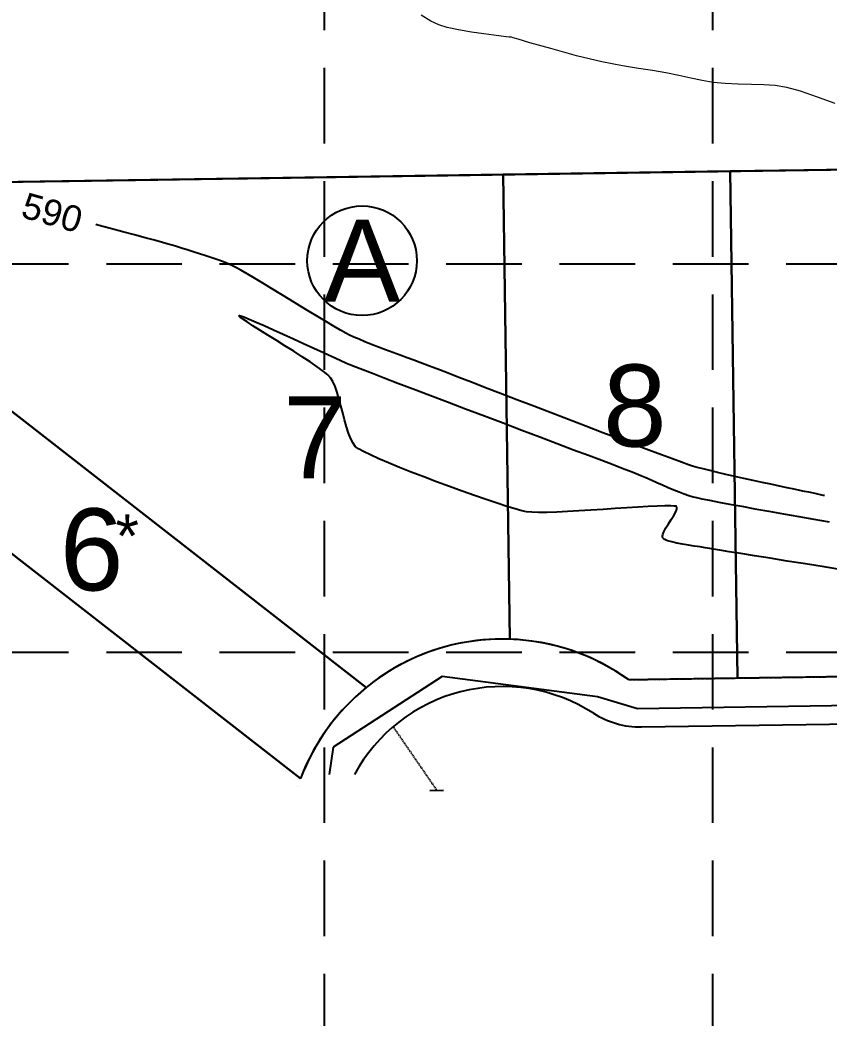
# Model space of a CAD drawing. Header units: inches. Extents: x 45655 to 51424, y 20024 to 23633.
# Drawn here: x 47568.7 to 47756.2, y 20483.3 to 20714.7 of the extents above; entities that cross this region are included whole.
import ezdxf
from ezdxf.enums import TextEntityAlignment as Align

# ---------------------------------------------------------------- set-up
doc = ezdxf.new("R2010")
doc.units = ezdxf.units.IN
doc.header["$MEASUREMENT"] = 0
for name, pattern in [('2148-1-1 BASE$0$HIDDEN2', [0.1875, 0.125, -0.0625]), ('2148-1-1 FINAL PLAT$0$ROW05', [0.875, 0.625, -0.05, 0.05, -0.05, 0.05, -0.05]), ('HIDDEN', [0.375, 0.25, -0.125]), ('PHANTOM2', [1.25, 0.625, -0.125, 0.125, -0.125, 0.125, -0.125])]:
    doc.linetypes.add(name, pattern=pattern)
for name, color, linetype in [('2148-1-1 BASE$0$P-GRD-HI OR LOW POINT', 7, '2148-1-1 BASE$0$HIDDEN2'), ('2148-1-1 BASE$0$P-PAV-BOC', 4, 'Continuous'), ('2148-1-1 Boundary Verification$0$X-BNDRY', 5, 'PHANTOM2'), ('2148-1-1 Boundary Verification$0$X-BNDRY-PHASE 1', 3, 'Continuous'), ('2148-1-1 FINAL PLAT$0$BPOLY', 20, 'Continuous'), ('2148-1-1 FINAL PLAT$0$P-LOT-TEXT-PH1', 7, 'Continuous'), ('2148-1-1 FINAL PLAT$0$P-PLAN-BLOCK NO', 252, 'Continuous'), ('2148-1-1 FINAL PLAT$0$P-PLAN-LOT LINE PH1', 1, 'Continuous'), ('2148-1-1 FINAL PLAT$0$P-PLAN-LOT NO-PH1', 1, 'Continuous'), ('2148-1-1 FINAL PLAT$0$P-PLAN-ROW-PH1', 7, '2148-1-1 FINAL PLAT$0$ROW05'), ('2148-1-1 FINAL PLAT$0$P-PLAT-LOT ASTERISKS', 7, 'Continuous'), ('2148-1-1 TOPOGRAPHIC SURVEY$0$X-CONT-MJR', 14, 'Continuous'), ('EROSION BLANKET', 84, 'Continuous'), ('GRID', 254, 'HIDDEN'), ('P-ERO-SILT FENCE-PAVING', 6, 'Continuous')]:
    doc.layers.add(name, color=color, linetype=linetype)
doc.layers.add('CTR', color=43, linetype='Continuous', lineweight=9)
doc.styles.get("Standard").update_dxf_attribs({"font": 'ARIAL.TTF'})

msp = doc.modelspace()

# ---------------------------------------------------------------- linework, layer by layer
at = {"color": 7}
msp.add_line((47663.71, 20536.08), (47666.91, 20536.09), dxfattribs=at)
at = {"layer": '2148-1-1 BASE$0$P-GRD-HI OR LOW POINT', "color": 7}
msp.add_line((47655.2, 20550.81), (47665.31, 20536.09), dxfattribs=at)
at = {"layer": '2148-1-1 BASE$0$P-PAV-BOC', "color": 7}
msp.add_line((47712.72, 20550.79), (47934.46, 20554.1), dxfattribs=at)
for centre, radius, start, end in [((47680.53, 20521.15), 39, 57.2765, 151.5017), ((47712.42, 20570.79), 20, 237.2765, 270.8533)]:
    msp.add_arc(centre, radius, start, end, dxfattribs=at)
at = {"layer": '2148-1-1 Boundary Verification$0$X-BNDRY', "color": 7}
msp.add_line((47485.74, 20675.93), (50060.21, 20714.52), dxfattribs=at)
at = {"layer": '2148-1-1 Boundary Verification$0$X-BNDRY-PHASE 1', "color": 7}
msp.add_line((47496.16, 20676.08), (49384.49, 20704.21), dxfattribs=at)
at = {"layer": '2148-1-1 FINAL PLAT$0$BPOLY', "color": 7}
for p, q in [((47733.27, 20679.61), (47680.67, 20678.83)), ((47784.36, 20680.37), (47733.27, 20679.61)), ((47735.02, 20562.13), (47733.27, 20679.61)), ((47733.27, 20679.61), (47735.02, 20562.13)), ((47680.67, 20678.83), (47519.66, 20676.43)), ((47682.28, 20571.12), (47680.67, 20678.83)), ((47680.67, 20678.83), (47682.28, 20571.12)), ((47519.73, 20660.58), (47648.97, 20559.94)), ((47648.97, 20559.94), (47519.73, 20660.58)), ((47633.76, 20538.83), (47519.89, 20627.51)), ((47519.89, 20627.51), (47633.76, 20538.83)), ((47709.72, 20561.75), (47735.02, 20562.13)), ((47735.02, 20562.13), (47786.11, 20562.89))]:
    msp.add_line(p, q, dxfattribs=at)
for start, end in [(87.9961, 129.1353), (54.2816, 87.9961), (129.1353, 159.2966)]:
    msp.add_arc((47680.53, 20521.15), 50, start, end, dxfattribs=at)
at = {"layer": '2148-1-1 FINAL PLAT$0$P-LOT-TEXT-PH1', "color": 7}
msp.add_line((47633.07, 20536.9), (47633.07, 20536.9), dxfattribs=at)
at = {"layer": '2148-1-1 FINAL PLAT$0$P-PLAN-BLOCK NO', "color": 7}
msp.add_circle((47648.02, 20658.87), 12.7, dxfattribs=at)
at = {"layer": '2148-1-1 FINAL PLAT$0$P-PLAN-LOT LINE PH1', "color": 7}
for p, q in [((47735.02, 20562.13), (47733.27, 20679.61)), ((47680.67, 20678.83), (47682.28, 20571.12)), ((47648.97, 20559.94), (47519.73, 20660.58)), ((47633.76, 20538.83), (47519.89, 20627.51))]:
    msp.add_line(p, q, dxfattribs=at)
at = {"layer": '2148-1-1 FINAL PLAT$0$P-PLAN-ROW-PH1', "color": 7}
msp.add_line((47709.72, 20561.75), (47933.3, 20565.08), dxfattribs=at)
at = {"layer": '2148-1-1 TOPOGRAPHIC SURVEY$0$X-CONT-MJR', "color": 7}
for p, q in [((47586.77, 20667.11, 590), (47586.3, 20667.24, 590)), ((47601.74, 20663.11, 590), (47599.92, 20663.6, 590)), ((47604, 20662.47, 590), (47603.12, 20662.73, 590)), ((47608.9, 20660.95, 590), (47607.51, 20661.38, 590)), ((47613.22, 20659.53, 590), (47611.79, 20660.01, 590)), ((47618, 20657.71, 590), (47617.02, 20658.13, 590)), ((47618.8, 20657.3, 590), (47618, 20657.71, 590)), ((47619.94, 20656.66, 590), (47618.8, 20657.3, 590)), ((47621.39, 20655.82, 590), (47619.94, 20656.66, 590)), ((47623.08, 20654.82, 590), (47621.39, 20655.82, 590)), ((47629.17, 20651.12, 590), (47627.02, 20652.43, 590)), ((47619.53, 20646, 590), (47619.48, 20646.09, 590)), ((47619.76, 20645.79, 590), (47619.53, 20646, 590)), ((47619.61, 20646.13, 590), (47619.94, 20646.06, 590)), ((47620.31, 20645.38, 590), (47619.76, 20645.79, 590)), ((47621.35, 20644.67, 590), (47620.31, 20645.38, 590)), ((47622.71, 20643.79, 590), (47621.35, 20644.67, 590)), ((47623.47, 20644.65, 590), (47625.36, 20643.82, 590)), ((47641.51, 20643.63, 590), (47639.77, 20644.67, 590)), ((47624.34, 20642.77, 590), (47622.71, 20643.79, 590)), ((47643.02, 20642.75, 590), (47641.51, 20643.63, 590)), ((47644.24, 20642.07, 590), (47643.02, 20642.75, 590)), ((47630.14, 20639.14, 590), (47628.12, 20640.41, 590)), ((47629.73, 20641.84, 590), (47632.09, 20640.77, 590)), ((47632.09, 20640.77, 590), (47634.47, 20639.67, 590)), ((47648.67, 20640.07, 590), (47647.3, 20640.64, 590)), ((47650.18, 20639.48, 590), (47648.67, 20640.07, 590)), ((47632.17, 20637.86, 590), (47630.14, 20639.14, 590)), ((47639.04, 20637.57, 590), (47641.1, 20636.63, 590)), ((47651.79, 20638.85, 590), (47650.18, 20639.48, 590)), ((47655.15, 20637.58, 590), (47653.46, 20638.22, 590)), ((47635.96, 20635.39, 590), (47634.13, 20636.6, 590)), ((47641.1, 20636.63, 590), (47642.91, 20635.81, 590)), ((47642.91, 20635.81, 590), (47644.42, 20635.14, 590)), ((47644.42, 20635.14, 590), (47645.55, 20634.66, 590)), ((47663.61, 20634.44, 590), (47662.6, 20634.82, 590)), ((47653.16, 20631.71, 590), (47656.33, 20630.5, 590)), ((47676.59, 20629.43, 590), (47673.35, 20630.68, 590)), ((47642.22, 20628.35, 590), (47641.75, 20629.7, 590)), ((47643.1, 20625.24, 590), (47642.66, 20626.84, 590)), ((47683.87, 20626.63, 590), (47680.12, 20628.07, 590)), ((47643.53, 20623.58, 590), (47643.1, 20625.24, 590)), ((47644.41, 20620.36, 590), (47643.97, 20621.94, 590)), ((47699.87, 20620.49, 590), (47695.85, 20622.03, 590)), ((47685.02, 20619.61, 590), (47689.22, 20618.02, 590)), ((47645.38, 20617.6, 590), (47644.88, 20618.89, 590)), ((47689.22, 20618.02, 590), (47693.24, 20616.49, 590)), ((47646.51, 20615.75, 590), (47645.92, 20616.54, 590)), ((47693.24, 20616.49, 590), (47697.02, 20615.06, 590)), ((47717.41, 20613.85, 590), (47714.45, 20614.96, 590)), ((47703.54, 20612.59, 590), (47706.16, 20611.59, 590)), ((47719.96, 20612.9, 590), (47717.41, 20613.85, 590)), ((47722.05, 20612.13, 590), (47719.96, 20612.9, 590)), ((47662.3, 20608.73, 590), (47659.42, 20609.85, 590)), ((47708.25, 20610.8, 590), (47709.75, 20610.23, 590)), ((47727.01, 20610.6, 590), (47725.66, 20610.95, 590)), ((47712.57, 20609.08, 590), (47713.73, 20608.58, 590)), ((47713.73, 20608.58, 590), (47714.98, 20608.03, 590)), ((47714.98, 20608.03, 590), (47716.28, 20607.47, 590)), ((47717.61, 20606.89, 590), (47718.94, 20606.32, 590)), ((47718.94, 20606.32, 590), (47720.24, 20605.78, 590)), ((47720.24, 20605.78, 590), (47721.5, 20605.27, 590)), ((47750.55, 20605.36, 590), (47749.46, 20605.6, 590)), ((47751.5, 20605.17, 590), (47750.55, 20605.36, 590)), ((47676.77, 20603.48, 590), (47674.05, 20604.42, 590)), ((47679.28, 20602.64, 590), (47676.77, 20603.48, 590)), ((47724.69, 20604.13, 590), (47725.46, 20603.94, 590)), ((47728.5, 20603.32, 590), (47730.65, 20602.91, 590)), ((47754.88, 20604.47, 590), (47752.96, 20604.86, 590)), ((47681.53, 20601.92, 590), (47679.28, 20602.64, 590)), ((47683.46, 20601.34, 590), (47681.53, 20601.92, 590)), ((47686.14, 20600.67, 590), (47685.02, 20600.91, 590)), ((47688.91, 20600.51, 590), (47687.32, 20600.55, 590)), ((47690.86, 20600.53, 590), (47688.91, 20600.51, 590)), ((47693.11, 20600.6, 590), (47690.86, 20600.53, 590)), ((47695.6, 20600.72, 590), (47693.11, 20600.6, 590)), ((47701.02, 20601.04, 590), (47698.26, 20600.86, 590)), ((47709.35, 20601.59, 590), (47706.63, 20601.41, 590)), ((47718.17, 20602.05, 590), (47716.4, 20601.99, 590)), ((47720.69, 20600.66, 590), (47720.91, 20601.23, 590)), ((47720.85, 20601.86, 590), (47720.71, 20601.93, 590)), ((47720.96, 20601.57, 590), (47720.93, 20601.75, 590)), ((47733.16, 20602.45, 590), (47735.97, 20601.93, 590)), ((47735.97, 20601.93, 590), (47739.03, 20601.38, 590)), ((47718.97, 20597.89, 590), (47719.62, 20598.87, 590)), ((47745.68, 20600.2, 590), (47749.17, 20599.58, 590)), ((47717.67, 20595.41, 590), (47717.9, 20596.03, 590)), ((47717.73, 20594.62, 590), (47717.69, 20594.7, 590)), ((47718.19, 20594.24, 590), (47717.88, 20594.46, 590)), ((47718.79, 20593.96, 590), (47718.19, 20594.24, 590)), ((47719.76, 20593.66, 590), (47718.79, 20593.96, 590)), ((47720.93, 20593.38, 590), (47719.76, 20593.66, 590)), ((47722.23, 20593.14, 590), (47720.93, 20593.38, 590)), ((47727.53, 20592.34, 590), (47726.32, 20592.52, 590)), ((47728.56, 20592.16, 590), (47727.53, 20592.34, 590)), ((47730.9, 20591.76, 590), (47729.38, 20592.01, 590)), ((47742.57, 20589.87, 590), (47738.97, 20590.45, 590)), ((47746.52, 20589.24, 590), (47742.57, 20589.87, 590)), ((47750.72, 20588.56, 590), (47746.52, 20589.24, 590)), ((47759.61, 20587.14, 590), (47755.11, 20587.86, 590))]:
    msp.add_line(p, q, dxfattribs=at)
at = {"layer": '2148-1-1 TOPOGRAPHIC SURVEY$0$X-CONT-MJR', "color": 7, "extrusion": (-0.258914, -0.965901, 0)}
msp.add_line((47589.71, 20666.32, 590), (47586.77, 20667.11, 590), dxfattribs=at)
at = {"layer": '2148-1-1 TOPOGRAPHIC SURVEY$0$X-CONT-MJR', "color": 7, "extrusion": (-0.257605, -0.96625, 0)}
msp.add_line((47592.56, 20665.56, 590), (47589.71, 20666.32, 590), dxfattribs=at)
at = {"layer": '2148-1-1 TOPOGRAPHIC SURVEY$0$X-CONT-MJR', "color": 7, "extrusion": (-0.25694, -0.966427, 0)}
msp.add_line((47595.26, 20664.84, 590), (47592.56, 20665.56, 590), dxfattribs=at)
at = {"layer": '2148-1-1 TOPOGRAPHIC SURVEY$0$X-CONT-MJR', "color": 7, "extrusion": (-0.256984, -0.966416, 0)}
msp.add_line((47597.74, 20664.18, 590), (47595.26, 20664.84, 590), dxfattribs=at)
at = {"layer": '2148-1-1 TOPOGRAPHIC SURVEY$0$X-CONT-MJR', "color": 7, "extrusion": (-0.257958, -0.966156, 0)}
msp.add_line((47599.92, 20663.6, 590), (47597.74, 20664.18, 590), dxfattribs=at)
at = {"layer": '2148-1-1 TOPOGRAPHIC SURVEY$0$X-CONT-MJR', "color": 7, "extrusion": (-0.265907, -0.963999, 0)}
msp.add_line((47603.12, 20662.73, 590), (47601.74, 20663.11, 590), dxfattribs=at)
at = {"layer": '2148-1-1 TOPOGRAPHIC SURVEY$0$X-CONT-MJR', "color": 7, "extrusion": (-0.296622, -0.954995, 0)}
msp.add_line((47605.03, 20662.15, 590), (47604, 20662.47, 590), dxfattribs=at)
at = {"layer": '2148-1-1 TOPOGRAPHIC SURVEY$0$X-CONT-MJR', "color": 7, "extrusion": (-0.295732, -0.955271, 0)}
msp.add_line((47606.21, 20661.79, 590), (47605.03, 20662.15, 590), dxfattribs=at)
at = {"layer": '2148-1-1 TOPOGRAPHIC SURVEY$0$X-CONT-MJR', "color": 7, "extrusion": (-0.296961, -0.95489, 0)}
msp.add_line((47607.51, 20661.38, 590), (47606.21, 20661.79, 590), dxfattribs=at)
at = {"layer": '2148-1-1 TOPOGRAPHIC SURVEY$0$X-CONT-MJR', "color": 7, "extrusion": (-0.304282, -0.952582, 0)}
msp.add_line((47610.34, 20660.49, 590), (47608.9, 20660.95, 590), dxfattribs=at)
at = {"layer": '2148-1-1 TOPOGRAPHIC SURVEY$0$X-CONT-MJR', "color": 7, "extrusion": (-0.310429, -0.950597, 0)}
msp.add_line((47611.79, 20660.01, 590), (47610.34, 20660.49, 590), dxfattribs=at)
at = {"layer": '2148-1-1 TOPOGRAPHIC SURVEY$0$X-CONT-MJR', "color": 7, "extrusion": (-0.329664, -0.944098, 0)}
msp.add_line((47614.6, 20659.05, 590), (47613.22, 20659.53, 590), dxfattribs=at)
at = {"layer": '2148-1-1 TOPOGRAPHIC SURVEY$0$X-CONT-MJR', "color": 7, "extrusion": (-0.344629, -0.938739, 0)}
msp.add_line((47615.87, 20658.58, 590), (47614.6, 20659.05, 590), dxfattribs=at)
at = {"layer": '2148-1-1 TOPOGRAPHIC SURVEY$0$X-CONT-MJR', "color": 7, "extrusion": (-0.365691, -0.930736, 0)}
msp.add_line((47617.02, 20658.13, 590), (47615.87, 20658.58, 590), dxfattribs=at)
at = {"layer": '2148-1-1 TOPOGRAPHIC SURVEY$0$X-CONT-MJR', "color": 7, "extrusion": (-0.515651, -0.856799, 0)}
msp.add_line((47624.98, 20653.68, 590), (47623.08, 20654.82, 590), dxfattribs=at)
at = {"layer": '2148-1-1 TOPOGRAPHIC SURVEY$0$X-CONT-MJR', "color": 7, "extrusion": (0.518742, 0.854931, 0)}
msp.add_line((47627.02, 20652.43, 590), (47624.98, 20653.68, 590), dxfattribs=at)
at = {"layer": '2148-1-1 TOPOGRAPHIC SURVEY$0$X-CONT-MJR', "color": 7, "extrusion": (0.521464, 0.853273, 0)}
msp.add_line((47631.38, 20649.78, 590), (47629.17, 20651.12, 590), dxfattribs=at)
at = {"layer": '2148-1-1 TOPOGRAPHIC SURVEY$0$X-CONT-MJR', "color": 7, "extrusion": (0.521539, 0.853227, 0)}
msp.add_line((47633.59, 20648.42, 590), (47631.38, 20649.78, 590), dxfattribs=at)
at = {"layer": '2148-1-1 TOPOGRAPHIC SURVEY$0$X-CONT-MJR', "color": 7, "extrusion": (0.520813, 0.853671, 0)}
msp.add_line((47635.76, 20647.1, 590), (47633.59, 20648.42, 590), dxfattribs=at)
at = {"layer": '2148-1-1 TOPOGRAPHIC SURVEY$0$X-CONT-MJR', "color": 7, "extrusion": (-0.519181, -0.854664, 0)}
msp.add_line((47637.83, 20645.84, 590), (47635.76, 20647.1, 590), dxfattribs=at)
at = {"layer": '2148-1-1 TOPOGRAPHIC SURVEY$0$X-CONT-MJR', "color": 7, "extrusion": (0.59007, -0.807352, 0)}
msp.add_line((47619.48, 20646.12, 590), (47619.5, 20646.13, 590), dxfattribs=at)
at = {"layer": '2148-1-1 TOPOGRAPHIC SURVEY$0$X-CONT-MJR', "color": 7, "extrusion": (0.996568, -0.08278, 0)}
msp.add_line((47619.48, 20646.09, 590), (47619.48, 20646.12, 590), dxfattribs=at)
at = {"layer": '2148-1-1 TOPOGRAPHIC SURVEY$0$X-CONT-MJR', "color": 7, "extrusion": (0.013377, -0.999911, 0)}
msp.add_line((47619.5, 20646.13, 590), (47619.61, 20646.13, 590), dxfattribs=at)
at = {"layer": '2148-1-1 TOPOGRAPHIC SURVEY$0$X-CONT-MJR', "color": 7, "extrusion": (-0.325784, -0.945444, 0)}
msp.add_line((47619.94, 20646.06, 590), (47620.63, 20645.82, 590), dxfattribs=at)
at = {"layer": '2148-1-1 TOPOGRAPHIC SURVEY$0$X-CONT-MJR', "color": 7, "extrusion": (-0.368887, -0.929474, 0)}
msp.add_line((47620.63, 20645.82, 590), (47621.87, 20645.33, 590), dxfattribs=at)
at = {"layer": '2148-1-1 TOPOGRAPHIC SURVEY$0$X-CONT-MJR', "color": 7, "extrusion": (0.390389, 0.92065, 0)}
msp.add_line((47621.87, 20645.33, 590), (47623.47, 20644.65, 590), dxfattribs=at)
at = {"layer": '2148-1-1 TOPOGRAPHIC SURVEY$0$X-CONT-MJR', "color": 7, "extrusion": (-0.516378, -0.856361, 0)}
msp.add_line((47639.77, 20644.67, 590), (47637.83, 20645.84, 590), dxfattribs=at)
at = {"layer": '2148-1-1 TOPOGRAPHIC SURVEY$0$X-CONT-MJR', "color": 7, "extrusion": (-0.529523, -0.848295, 0)}
msp.add_line((47626.16, 20641.63, 590), (47624.34, 20642.77, 590), dxfattribs=at)
at = {"layer": '2148-1-1 TOPOGRAPHIC SURVEY$0$X-CONT-MJR', "color": 7, "extrusion": (-0.408891, -0.912583, 0)}
msp.add_line((47625.36, 20643.82, 590), (47627.47, 20642.87, 590), dxfattribs=at)
at = {"layer": '2148-1-1 TOPOGRAPHIC SURVEY$0$X-CONT-MJR', "color": 7, "extrusion": (-0.413304, -0.910593, 0)}
msp.add_line((47627.47, 20642.87, 590), (47629.73, 20641.84, 590), dxfattribs=at)
at = {"layer": '2148-1-1 TOPOGRAPHIC SURVEY$0$X-CONT-MJR', "color": 7, "extrusion": (-0.528756, -0.848774, 0)}
msp.add_line((47628.12, 20640.41, 590), (47626.16, 20641.63, 590), dxfattribs=at)
at = {"layer": '2148-1-1 TOPOGRAPHIC SURVEY$0$X-CONT-MJR', "color": 7, "extrusion": (-0.464563, -0.88554, 0)}
msp.add_line((47645.12, 20641.6, 590), (47644.24, 20642.07, 590), dxfattribs=at)
at = {"layer": '2148-1-1 TOPOGRAPHIC SURVEY$0$X-CONT-MJR', "color": 7, "extrusion": (0.419242, 0.907874, 0)}
msp.add_line((47646.1, 20641.15, 590), (47645.12, 20641.6, 590), dxfattribs=at)
at = {"layer": '2148-1-1 TOPOGRAPHIC SURVEY$0$X-CONT-MJR', "color": 7, "extrusion": (-0.394553, -0.918873, 0)}
msp.add_line((47647.3, 20640.64, 590), (47646.1, 20641.15, 590), dxfattribs=at)
at = {"layer": '2148-1-1 TOPOGRAPHIC SURVEY$0$X-CONT-MJR', "color": 7, "extrusion": (-0.541127, -0.840941, 0)}
msp.add_line((47634.13, 20636.6, 590), (47632.17, 20637.86, 590), dxfattribs=at)
at = {"layer": '2148-1-1 TOPOGRAPHIC SURVEY$0$X-CONT-MJR', "color": 7, "extrusion": (-0.418224, -0.908344, 0)}
msp.add_line((47634.47, 20639.67, 590), (47636.81, 20638.59, 590), dxfattribs=at)
at = {"layer": '2148-1-1 TOPOGRAPHIC SURVEY$0$X-CONT-MJR', "color": 7, "extrusion": (-0.417758, -0.908558, 0)}
msp.add_line((47636.81, 20638.59, 590), (47639.04, 20637.57, 590), dxfattribs=at)
at = {"layer": '2148-1-1 TOPOGRAPHIC SURVEY$0$X-CONT-MJR', "color": 7, "extrusion": (0.355546, 0.934659, 0)}
msp.add_line((47653.46, 20638.22, 590), (47651.79, 20638.85, 590), dxfattribs=at)
at = {"layer": '2148-1-1 TOPOGRAPHIC SURVEY$0$X-CONT-MJR', "color": 7, "extrusion": (-0.348917, -0.937154, 0)}
msp.add_line((47656.83, 20636.96, 590), (47655.15, 20637.58, 590), dxfattribs=at)
at = {"layer": '2148-1-1 TOPOGRAPHIC SURVEY$0$X-CONT-MJR', "color": 7, "extrusion": (0.566718, 0.823912, 0)}
msp.add_line((47637.6, 20634.26, 590), (47635.96, 20635.39, 590), dxfattribs=at)
at = {"layer": '2148-1-1 TOPOGRAPHIC SURVEY$0$X-CONT-MJR', "color": 7, "extrusion": (-0.347244, -0.937775, 0)}
msp.add_line((47658.45, 20636.36, 590), (47656.83, 20636.96, 590), dxfattribs=at)
at = {"layer": '2148-1-1 TOPOGRAPHIC SURVEY$0$X-CONT-MJR', "color": 7, "extrusion": (0.346609, 0.93801, 0)}
msp.add_line((47659.98, 20635.79, 590), (47658.45, 20636.36, 590), dxfattribs=at)
at = {"layer": '2148-1-1 TOPOGRAPHIC SURVEY$0$X-CONT-MJR', "color": 7, "extrusion": (-0.347173, -0.937801, 0)}
msp.add_line((47661.37, 20635.28, 590), (47659.98, 20635.79, 590), dxfattribs=at)
at = {"layer": '2148-1-1 TOPOGRAPHIC SURVEY$0$X-CONT-MJR', "color": 7, "extrusion": (-0.349375, -0.936983, 0)}
msp.add_line((47662.6, 20634.82, 590), (47661.37, 20635.28, 590), dxfattribs=at)
at = {"layer": '2148-1-1 TOPOGRAPHIC SURVEY$0$X-CONT-MJR', "color": 7, "extrusion": (-0.590926, -0.806726, 0)}
msp.add_line((47638.98, 20633.25, 590), (47637.6, 20634.26, 590), dxfattribs=at)
at = {"layer": '2148-1-1 TOPOGRAPHIC SURVEY$0$X-CONT-MJR', "color": 7, "extrusion": (0.632245, 0.774768, 0)}
msp.add_line((47640.04, 20632.39, 590), (47638.98, 20633.25, 590), dxfattribs=at)
at = {"layer": '2148-1-1 TOPOGRAPHIC SURVEY$0$X-CONT-MJR', "color": 7, "extrusion": (0.369515, 0.929225, 0)}
msp.add_line((47645.55, 20634.66, 590), (47646.55, 20634.26, 590), dxfattribs=at)
at = {"layer": '2148-1-1 TOPOGRAPHIC SURVEY$0$X-CONT-MJR', "color": 7, "extrusion": (-0.362205, -0.932098, 0)}
msp.add_line((47646.55, 20634.26, 590), (47648.2, 20633.62, 590), dxfattribs=at)
at = {"layer": '2148-1-1 TOPOGRAPHIC SURVEY$0$X-CONT-MJR', "color": 7, "extrusion": (-0.359215, -0.933255, 0)}
msp.add_line((47648.2, 20633.62, 590), (47650.43, 20632.76, 590), dxfattribs=at)
at = {"layer": '2148-1-1 TOPOGRAPHIC SURVEY$0$X-CONT-MJR', "color": 7, "extrusion": (-0.359272, -0.933233, 0)}
msp.add_line((47664.48, 20634.1, 590), (47663.61, 20634.44, 590), dxfattribs=at)
at = {"layer": '2148-1-1 TOPOGRAPHIC SURVEY$0$X-CONT-MJR', "color": 7, "extrusion": (-0.3598, -0.93303, 0)}
msp.add_line((47665.96, 20633.53, 590), (47664.48, 20634.1, 590), dxfattribs=at)
at = {"layer": '2148-1-1 TOPOGRAPHIC SURVEY$0$X-CONT-MJR', "color": 7, "extrusion": (0.359896, 0.932993, 0)}
msp.add_line((47667.97, 20632.76, 590), (47665.96, 20633.53, 590), dxfattribs=at)
at = {"layer": '2148-1-1 TOPOGRAPHIC SURVEY$0$X-CONT-MJR', "color": 7, "extrusion": (0.713997, 0.700149, 0)}
msp.add_line((47640.7, 20631.71, 590), (47640.04, 20632.39, 590), dxfattribs=at)
at = {"layer": '2148-1-1 TOPOGRAPHIC SURVEY$0$X-CONT-MJR', "color": 7, "extrusion": (0.850534, 0.52592, 0)}
msp.add_line((47641.24, 20630.84, 590), (47640.7, 20631.71, 590), dxfattribs=at)
at = {"layer": '2148-1-1 TOPOGRAPHIC SURVEY$0$X-CONT-MJR', "color": 7, "extrusion": (0.915413, 0.402516, 0)}
msp.add_line((47641.75, 20629.7, 590), (47641.24, 20630.84, 590), dxfattribs=at)
at = {"layer": '2148-1-1 TOPOGRAPHIC SURVEY$0$X-CONT-MJR', "color": 7, "extrusion": (-0.357599, -0.933875, 0)}
msp.add_line((47650.43, 20632.76, 590), (47653.16, 20631.71, 590), dxfattribs=at)
at = {"layer": '2148-1-1 TOPOGRAPHIC SURVEY$0$X-CONT-MJR', "color": 7, "extrusion": (-0.359847, -0.933011, 0)}
msp.add_line((47670.45, 20631.8, 590), (47667.97, 20632.76, 590), dxfattribs=at)
at = {"layer": '2148-1-1 TOPOGRAPHIC SURVEY$0$X-CONT-MJR', "color": 7, "extrusion": (-0.359721, -0.93306, 0)}
msp.add_line((47673.35, 20630.68, 590), (47670.45, 20631.8, 590), dxfattribs=at)
at = {"layer": '2148-1-1 TOPOGRAPHIC SURVEY$0$X-CONT-MJR', "color": 7, "extrusion": (0.958386, 0.285477, 0)}
msp.add_line((47642.66, 20626.84, 590), (47642.22, 20628.35, 590), dxfattribs=at)
at = {"layer": '2148-1-1 TOPOGRAPHIC SURVEY$0$X-CONT-MJR', "color": 7, "extrusion": (-0.355919, -0.934517, 0)}
msp.add_line((47656.33, 20630.5, 590), (47659.87, 20629.16, 590), dxfattribs=at)
at = {"layer": '2148-1-1 TOPOGRAPHIC SURVEY$0$X-CONT-MJR', "color": 7, "extrusion": (-0.35544, -0.934699, 0)}
msp.add_line((47659.87, 20629.16, 590), (47663.71, 20627.7, 590), dxfattribs=at)
at = {"layer": '2148-1-1 TOPOGRAPHIC SURVEY$0$X-CONT-MJR', "color": 7, "extrusion": (0.359312, 0.933218, 0)}
msp.add_line((47680.12, 20628.07, 590), (47676.59, 20629.43, 590), dxfattribs=at)
at = {"layer": '2148-1-1 TOPOGRAPHIC SURVEY$0$X-CONT-MJR', "color": 7, "extrusion": (-0.355089, -0.934832, 0)}
msp.add_line((47663.71, 20627.7, 590), (47667.78, 20626.15, 590), dxfattribs=at)
at = {"layer": '2148-1-1 TOPOGRAPHIC SURVEY$0$X-CONT-MJR', "color": 7, "extrusion": (-0.35483, -0.934931, 0)}
msp.add_line((47667.78, 20626.15, 590), (47672.01, 20624.54, 590), dxfattribs=at)
at = {"layer": '2148-1-1 TOPOGRAPHIC SURVEY$0$X-CONT-MJR', "color": 7, "extrusion": (-0.358702, -0.933452, 0)}
msp.add_line((47687.79, 20625.12, 590), (47683.87, 20626.63, 590), dxfattribs=at)
at = {"layer": '2148-1-1 TOPOGRAPHIC SURVEY$0$X-CONT-MJR', "color": 7, "extrusion": (0.354639, 0.935003, 0)}
msp.add_line((47672.01, 20624.54, 590), (47676.35, 20622.9, 590), dxfattribs=at)
at = {"layer": '2148-1-1 TOPOGRAPHIC SURVEY$0$X-CONT-MJR', "color": 7, "extrusion": (0.358308, 0.933603, 0)}
msp.add_line((47691.8, 20623.58, 590), (47687.79, 20625.12, 590), dxfattribs=at)
at = {"layer": '2148-1-1 TOPOGRAPHIC SURVEY$0$X-CONT-MJR', "color": 7, "extrusion": (0.966731, 0.255793, 0)}
msp.add_line((47643.97, 20621.94, 590), (47643.53, 20623.58, 590), dxfattribs=at)
at = {"layer": '2148-1-1 TOPOGRAPHIC SURVEY$0$X-CONT-MJR', "color": 7, "extrusion": (-0.354502, -0.935055, 0)}
msp.add_line((47676.35, 20622.9, 590), (47680.7, 20621.25, 590), dxfattribs=at)
at = {"layer": '2148-1-1 TOPOGRAPHIC SURVEY$0$X-CONT-MJR', "color": 7, "extrusion": (-0.357837, -0.933784, 0)}
msp.add_line((47695.85, 20622.03, 590), (47691.8, 20623.58, 590), dxfattribs=at)
at = {"layer": '2148-1-1 TOPOGRAPHIC SURVEY$0$X-CONT-MJR', "color": 7, "extrusion": (0.95217, 0.30557, 0)}
msp.add_line((47644.88, 20618.89, 590), (47644.41, 20620.36, 590), dxfattribs=at)
at = {"layer": '2148-1-1 TOPOGRAPHIC SURVEY$0$X-CONT-MJR', "color": 7, "extrusion": (-0.354413, -0.935089, 0)}
msp.add_line((47680.7, 20621.25, 590), (47685.02, 20619.61, 590), dxfattribs=at)
at = {"layer": '2148-1-1 TOPOGRAPHIC SURVEY$0$X-CONT-MJR', "color": 7, "extrusion": (-0.356576, -0.934266, 0)}
msp.add_line((47703.81, 20618.99, 590), (47699.87, 20620.49, 590), dxfattribs=at)
at = {"layer": '2148-1-1 TOPOGRAPHIC SURVEY$0$X-CONT-MJR', "color": 7, "extrusion": (0.892033, 0.451971, 0)}
msp.add_line((47645.92, 20616.54, 590), (47645.38, 20617.6, 590), dxfattribs=at)
at = {"layer": '2148-1-1 TOPOGRAPHIC SURVEY$0$X-CONT-MJR', "color": 7, "extrusion": (-0.355714, -0.934595, 0)}
msp.add_line((47707.59, 20617.55, 590), (47703.81, 20618.99, 590), dxfattribs=at)
at = {"layer": '2148-1-1 TOPOGRAPHIC SURVEY$0$X-CONT-MJR', "color": 7, "extrusion": (-0.354614, -0.935013, 0)}
msp.add_line((47711.16, 20616.2, 590), (47707.59, 20617.55, 590), dxfattribs=at)
at = {"layer": '2148-1-1 TOPOGRAPHIC SURVEY$0$X-CONT-MJR', "color": 7, "extrusion": (0.594821, 0.803858, 0)}
msp.add_line((47647.18, 20615.26, 590), (47646.51, 20615.75, 590), dxfattribs=at)
at = {"layer": '2148-1-1 TOPOGRAPHIC SURVEY$0$X-CONT-MJR', "color": 7, "extrusion": (-0.4876, -0.873067, 0)}
msp.add_line((47648.34, 20614.61, 590), (47647.18, 20615.26, 590), dxfattribs=at)
at = {"layer": '2148-1-1 TOPOGRAPHIC SURVEY$0$X-CONT-MJR', "color": 7, "extrusion": (-0.439285, -0.898348, 0)}
msp.add_line((47649.93, 20613.83, 590), (47648.34, 20614.61, 590), dxfattribs=at)
at = {"layer": '2148-1-1 TOPOGRAPHIC SURVEY$0$X-CONT-MJR', "color": 7, "extrusion": (0.354544, 0.935039, 0)}
msp.add_line((47697.02, 20615.06, 590), (47700.47, 20613.75, 590), dxfattribs=at)
at = {"layer": '2148-1-1 TOPOGRAPHIC SURVEY$0$X-CONT-MJR', "color": 7, "extrusion": (-0.353167, -0.93556, 0)}
msp.add_line((47714.45, 20614.96, 590), (47711.16, 20616.2, 590), dxfattribs=at)
at = {"layer": '2148-1-1 TOPOGRAPHIC SURVEY$0$X-CONT-MJR', "color": 7, "extrusion": (-0.411687, -0.911325, 0)}
msp.add_line((47651.89, 20612.95, 590), (47649.93, 20613.83, 590), dxfattribs=at)
at = {"layer": '2148-1-1 TOPOGRAPHIC SURVEY$0$X-CONT-MJR', "color": 7, "extrusion": (-0.393557, -0.9193, 0)}
msp.add_line((47654.16, 20611.97, 590), (47651.89, 20612.95, 590), dxfattribs=at)
at = {"layer": '2148-1-1 TOPOGRAPHIC SURVEY$0$X-CONT-MJR', "color": 7, "extrusion": (0.354761, 0.934957, 0)}
msp.add_line((47700.47, 20613.75, 590), (47703.54, 20612.59, 590), dxfattribs=at)
at = {"layer": '2148-1-1 TOPOGRAPHIC SURVEY$0$X-CONT-MJR', "color": 7, "extrusion": (-0.335341, -0.942097, 0)}
msp.add_line((47723.61, 20611.58, 590), (47722.05, 20612.13, 590), dxfattribs=at)
at = {"layer": '2148-1-1 TOPOGRAPHIC SURVEY$0$X-CONT-MJR', "color": 7, "extrusion": (0.380452, 0.924801, 0)}
msp.add_line((47656.69, 20610.93, 590), (47654.16, 20611.97, 590), dxfattribs=at)
at = {"layer": '2148-1-1 TOPOGRAPHIC SURVEY$0$X-CONT-MJR', "color": 7, "extrusion": (-0.370256, -0.92893, 0)}
msp.add_line((47659.42, 20609.85, 590), (47656.69, 20610.93, 590), dxfattribs=at)
at = {"layer": '2148-1-1 TOPOGRAPHIC SURVEY$0$X-CONT-MJR', "color": 7, "extrusion": (-0.355797, -0.934563, 0)}
msp.add_line((47706.16, 20611.59, 590), (47708.25, 20610.8, 590), dxfattribs=at)
at = {"layer": '2148-1-1 TOPOGRAPHIC SURVEY$0$X-CONT-MJR', "color": 7, "extrusion": (-0.360988, -0.932571, 0)}
msp.add_line((47709.75, 20610.23, 590), (47710.59, 20609.9, 590), dxfattribs=at)
at = {"layer": '2148-1-1 TOPOGRAPHIC SURVEY$0$X-CONT-MJR', "color": 7, "extrusion": (-0.376811, -0.92629, 0)}
msp.add_line((47710.59, 20609.9, 590), (47711.51, 20609.53, 590), dxfattribs=at)
at = {"layer": '2148-1-1 TOPOGRAPHIC SURVEY$0$X-CONT-MJR', "color": 7, "extrusion": (0.315172, 0.949035, 0)}
msp.add_line((47724.58, 20611.26, 590), (47723.61, 20611.58, 590), dxfattribs=at)
at = {"layer": '2148-1-1 TOPOGRAPHIC SURVEY$0$X-CONT-MJR', "color": 7, "extrusion": (0.272861, 0.962053, 0)}
msp.add_line((47725.66, 20610.95, 590), (47724.58, 20611.26, 590), dxfattribs=at)
at = {"layer": '2148-1-1 TOPOGRAPHIC SURVEY$0$X-CONT-MJR', "color": 7, "extrusion": (-0.239857, -0.970808, 0)}
msp.add_line((47728.6, 20610.21, 590), (47727.01, 20610.6, 590), dxfattribs=at)
at = {"layer": '2148-1-1 TOPOGRAPHIC SURVEY$0$X-CONT-MJR', "color": 7, "extrusion": (-0.23157, -0.972818, 0)}
msp.add_line((47730.38, 20609.78, 590), (47728.6, 20610.21, 590), dxfattribs=at)
at = {"layer": '2148-1-1 TOPOGRAPHIC SURVEY$0$X-CONT-MJR', "color": 7, "extrusion": (-0.225662, -0.974206, 0)}
msp.add_line((47732.31, 20609.33, 590), (47730.38, 20609.78, 590), dxfattribs=at)
at = {"layer": '2148-1-1 TOPOGRAPHIC SURVEY$0$X-CONT-MJR', "color": 7, "extrusion": (-0.354415, -0.935088, 0)}
msp.add_line((47665.25, 20607.61, 590), (47662.3, 20608.73, 590), dxfattribs=at)
at = {"layer": '2148-1-1 TOPOGRAPHIC SURVEY$0$X-CONT-MJR', "color": 7, "extrusion": (-0.347557, -0.937659, 0)}
msp.add_line((47668.23, 20606.5, 590), (47665.25, 20607.61, 590), dxfattribs=at)
at = {"layer": '2148-1-1 TOPOGRAPHIC SURVEY$0$X-CONT-MJR', "color": 7, "extrusion": (0.389362, 0.921085, 0)}
msp.add_line((47711.51, 20609.53, 590), (47712.57, 20609.08, 590), dxfattribs=at)
at = {"layer": '2148-1-1 TOPOGRAPHIC SURVEY$0$X-CONT-MJR', "color": 7, "extrusion": (-0.221252, -0.975217, 0)}
msp.add_line((47734.36, 20608.87, 590), (47732.31, 20609.33, 590), dxfattribs=at)
at = {"layer": '2148-1-1 TOPOGRAPHIC SURVEY$0$X-CONT-MJR', "color": 7, "extrusion": (-0.217852, -0.975982, 0)}
msp.add_line((47736.46, 20608.4, 590), (47734.36, 20608.87, 590), dxfattribs=at)
at = {"layer": '2148-1-1 TOPOGRAPHIC SURVEY$0$X-CONT-MJR', "color": 7, "extrusion": (-0.215169, -0.976577, 0)}
msp.add_line((47738.59, 20607.93, 590), (47736.46, 20608.4, 590), dxfattribs=at)
at = {"layer": '2148-1-1 TOPOGRAPHIC SURVEY$0$X-CONT-MJR', "color": 7, "extrusion": (-0.21302, -0.977048, 0)}
msp.add_line((47740.7, 20607.47, 590), (47738.59, 20607.93, 590), dxfattribs=at)
at = {"layer": '2148-1-1 TOPOGRAPHIC SURVEY$0$X-CONT-MJR', "color": 7, "extrusion": (-0.211288, -0.977424, 0)}
msp.add_line((47742.75, 20607.03, 590), (47740.7, 20607.47, 590), dxfattribs=at)
at = {"layer": '2148-1-1 TOPOGRAPHIC SURVEY$0$X-CONT-MJR', "color": 7, "extrusion": (-0.340834, -0.940123, 0)}
msp.add_line((47671.19, 20605.43, 590), (47668.23, 20606.5, 590), dxfattribs=at)
at = {"layer": '2148-1-1 TOPOGRAPHIC SURVEY$0$X-CONT-MJR', "color": 7, "extrusion": (-0.333849, -0.942627, 0)}
msp.add_line((47674.05, 20604.42, 590), (47671.19, 20605.43, 590), dxfattribs=at)
at = {"layer": '2148-1-1 TOPOGRAPHIC SURVEY$0$X-CONT-MJR', "color": 7, "extrusion": (-0.397652, -0.917536, 0)}
msp.add_line((47716.28, 20607.47, 590), (47717.61, 20606.89, 590), dxfattribs=at)
at = {"layer": '2148-1-1 TOPOGRAPHIC SURVEY$0$X-CONT-MJR', "color": 7, "extrusion": (0.360254, 0.932854, 0)}
msp.add_line((47721.5, 20605.27, 590), (47722.67, 20604.81, 590), dxfattribs=at)
at = {"layer": '2148-1-1 TOPOGRAPHIC SURVEY$0$X-CONT-MJR', "color": 7, "extrusion": (-0.209902, -0.977723, 0)}
msp.add_line((47744.69, 20606.61, 590), (47742.75, 20607.03, 590), dxfattribs=at)
at = {"layer": '2148-1-1 TOPOGRAPHIC SURVEY$0$X-CONT-MJR', "color": 7, "extrusion": (-0.208823, -0.977953, 0)}
msp.add_line((47746.49, 20606.23, 590), (47744.69, 20606.61, 590), dxfattribs=at)
at = {"layer": '2148-1-1 TOPOGRAPHIC SURVEY$0$X-CONT-MJR', "color": 7, "extrusion": (-0.208054, -0.978117, 0)}
msp.add_line((47748.09, 20605.89, 590), (47746.49, 20606.23, 590), dxfattribs=at)
at = {"layer": '2148-1-1 TOPOGRAPHIC SURVEY$0$X-CONT-MJR', "color": 7, "extrusion": (-0.20765, -0.978203, 0)}
msp.add_line((47749.46, 20605.6, 590), (47748.09, 20605.89, 590), dxfattribs=at)
at = {"layer": '2148-1-1 TOPOGRAPHIC SURVEY$0$X-CONT-MJR', "color": 7, "extrusion": (-0.2031, -0.979158, 0)}
msp.add_line((47752.96, 20604.86, 590), (47751.5, 20605.17, 590), dxfattribs=at)
at = {"layer": '2148-1-1 TOPOGRAPHIC SURVEY$0$X-CONT-MJR', "color": 7, "extrusion": (-0.337846, -0.941201, 0)}
msp.add_line((47722.67, 20604.81, 590), (47723.75, 20604.43, 590), dxfattribs=at)
at = {"layer": '2148-1-1 TOPOGRAPHIC SURVEY$0$X-CONT-MJR', "color": 7, "extrusion": (-0.303441, -0.95285, 0)}
msp.add_line((47723.75, 20604.43, 590), (47724.69, 20604.13, 590), dxfattribs=at)
at = {"layer": '2148-1-1 TOPOGRAPHIC SURVEY$0$X-CONT-MJR', "color": 7, "extrusion": (-0.206303, -0.978488, 0)}
msp.add_line((47725.46, 20603.94, 590), (47726.75, 20603.67, 590), dxfattribs=at)
at = {"layer": '2148-1-1 TOPOGRAPHIC SURVEY$0$X-CONT-MJR', "color": 7, "extrusion": (-0.193635, -0.981074, 0)}
msp.add_line((47726.75, 20603.67, 590), (47728.5, 20603.32, 590), dxfattribs=at)
at = {"layer": '2148-1-1 TOPOGRAPHIC SURVEY$0$X-CONT-MJR', "color": 7, "extrusion": (-0.182475, -0.983211, 0)}
msp.add_line((47730.65, 20602.91, 590), (47733.16, 20602.45, 590), dxfattribs=at)
at = {"layer": '2148-1-1 TOPOGRAPHIC SURVEY$0$X-CONT-MJR', "color": 7, "extrusion": (-0.201114, -0.979568, 0)}
msp.add_line((47755.15, 20604.41, 590), (47754.88, 20604.47, 590), dxfattribs=at)
at = {"layer": '2148-1-1 TOPOGRAPHIC SURVEY$0$X-CONT-MJR', "color": 7, "extrusion": (-0.262974, -0.964803, 0)}
msp.add_line((47685.02, 20600.91, 590), (47683.46, 20601.34, 590), dxfattribs=at)
at = {"layer": '2148-1-1 TOPOGRAPHIC SURVEY$0$X-CONT-MJR', "color": 7, "extrusion": (-0.099113, -0.995076, 0)}
msp.add_line((47687.32, 20600.55, 590), (47686.14, 20600.67, 590), dxfattribs=at)
at = {"layer": '2148-1-1 TOPOGRAPHIC SURVEY$0$X-CONT-MJR', "color": 7, "extrusion": (0.055874, -0.998438, 0)}
msp.add_line((47698.26, 20600.86, 590), (47695.6, 20600.72, 590), dxfattribs=at)
at = {"layer": '2148-1-1 TOPOGRAPHIC SURVEY$0$X-CONT-MJR', "color": 7, "extrusion": (0.065606, -0.997846, 0)}
msp.add_line((47703.84, 20601.22, 590), (47701.02, 20601.04, 590), dxfattribs=at)
at = {"layer": '2148-1-1 TOPOGRAPHIC SURVEY$0$X-CONT-MJR', "color": 7, "extrusion": (0.0671, -0.997746, 0)}
msp.add_line((47706.63, 20601.41, 590), (47703.84, 20601.22, 590), dxfattribs=at)
at = {"layer": '2148-1-1 TOPOGRAPHIC SURVEY$0$X-CONT-MJR', "color": 7, "extrusion": (0.063685, -0.99797, 0)}
msp.add_line((47711.93, 20601.76, 590), (47709.35, 20601.59, 590), dxfattribs=at)
at = {"layer": '2148-1-1 TOPOGRAPHIC SURVEY$0$X-CONT-MJR', "color": 7, "extrusion": (0.057901, -0.998322, 0)}
msp.add_line((47714.3, 20601.89, 590), (47711.93, 20601.76, 590), dxfattribs=at)
at = {"layer": '2148-1-1 TOPOGRAPHIC SURVEY$0$X-CONT-MJR', "color": 7, "extrusion": (0.047803, -0.998857, 0)}
msp.add_line((47716.4, 20601.99, 590), (47714.3, 20601.89, 590), dxfattribs=at)
at = {"layer": '2148-1-1 TOPOGRAPHIC SURVEY$0$X-CONT-MJR', "color": 7, "extrusion": (-0.002161, -0.999998, 0)}
msp.add_line((47719.55, 20602.04, 590), (47718.17, 20602.05, 590), dxfattribs=at)
at = {"layer": '2148-1-1 TOPOGRAPHIC SURVEY$0$X-CONT-MJR', "color": 7, "extrusion": (-0.064041, -0.997947, 0)}
msp.add_line((47720.33, 20601.99, 590), (47719.55, 20602.04, 590), dxfattribs=at)
at = {"layer": '2148-1-1 TOPOGRAPHIC SURVEY$0$X-CONT-MJR', "color": 7, "extrusion": (0.87387, -0.48616, 0)}
msp.add_line((47720.22, 20599.81, 590), (47720.69, 20600.66, 590), dxfattribs=at)
at = {"layer": '2148-1-1 TOPOGRAPHIC SURVEY$0$X-CONT-MJR', "color": 7, "extrusion": (-0.180621, -0.983553, 0)}
msp.add_line((47720.71, 20601.93, 590), (47720.33, 20601.99, 590), dxfattribs=at)
at = {"layer": '2148-1-1 TOPOGRAPHIC SURVEY$0$X-CONT-MJR', "color": 7, "extrusion": (0.698586, 0.715526, 0)}
msp.add_line((47720.89, 20601.83, 590), (47720.85, 20601.86, 590), dxfattribs=at)
at = {"layer": '2148-1-1 TOPOGRAPHIC SURVEY$0$X-CONT-MJR', "color": 7, "extrusion": (0.886051, 0.463588, 0)}
msp.add_line((47720.93, 20601.75, 590), (47720.89, 20601.83, 590), dxfattribs=at)
at = {"layer": '2148-1-1 TOPOGRAPHIC SURVEY$0$X-CONT-MJR', "color": 7, "extrusion": (0.990578, -0.13695, 0)}
msp.add_line((47720.91, 20601.23, 590), (47720.96, 20601.57, 590), dxfattribs=at)
at = {"layer": '2148-1-1 TOPOGRAPHIC SURVEY$0$X-CONT-MJR', "color": 7, "extrusion": (-0.175785, -0.984429, 0)}
msp.add_line((47739.03, 20601.38, 590), (47742.29, 20600.8, 590), dxfattribs=at)
at = {"layer": '2148-1-1 TOPOGRAPHIC SURVEY$0$X-CONT-MJR', "color": 7, "extrusion": (-0.174524, -0.984653, 0)}
msp.add_line((47742.29, 20600.8, 590), (47745.68, 20600.2, 590), dxfattribs=at)
at = {"layer": '2148-1-1 TOPOGRAPHIC SURVEY$0$X-CONT-MJR', "color": 7, "extrusion": (0.842519, -0.538667, 0)}
msp.add_line((47719.62, 20598.87, 590), (47720.22, 20599.81, 590), dxfattribs=at)
at = {"layer": '2148-1-1 TOPOGRAPHIC SURVEY$0$X-CONT-MJR', "color": 7, "extrusion": (0.172699, 0.984975, 0)}
msp.add_line((47749.17, 20599.58, 590), (47752.69, 20598.97, 590), dxfattribs=at)
at = {"layer": '2148-1-1 TOPOGRAPHIC SURVEY$0$X-CONT-MJR', "color": 7, "extrusion": (-0.172027, -0.985092, 0)}
msp.add_line((47752.69, 20598.97, 590), (47756.2, 20598.35, 590), dxfattribs=at)
at = {"layer": '2148-1-1 TOPOGRAPHIC SURVEY$0$X-CONT-MJR', "color": 7, "extrusion": (0.882762, -0.469821, 0)}
msp.add_line((47717.9, 20596.03, 590), (47718.37, 20596.93, 590), dxfattribs=at)
at = {"layer": '2148-1-1 TOPOGRAPHIC SURVEY$0$X-CONT-MJR', "color": 7, "extrusion": (0.847542, -0.530728, 0)}
msp.add_line((47718.37, 20596.93, 590), (47718.97, 20597.89, 590), dxfattribs=at)
at = {"layer": '2148-1-1 TOPOGRAPHIC SURVEY$0$X-CONT-MJR', "color": 7, "extrusion": (0.991254, -0.131966, 0)}
msp.add_line((47717.62, 20595.02, 590), (47717.67, 20595.41, 590), dxfattribs=at)
at = {"layer": '2148-1-1 TOPOGRAPHIC SURVEY$0$X-CONT-MJR', "color": 7, "extrusion": (0.989921, 0.14162, 0)}
msp.add_line((47717.65, 20594.8, 590), (47717.62, 20595.02, 590), dxfattribs=at)
at = {"layer": '2148-1-1 TOPOGRAPHIC SURVEY$0$X-CONT-MJR', "color": 7, "extrusion": (0.931346, 0.364135, 0)}
msp.add_line((47717.69, 20594.7, 590), (47717.65, 20594.8, 590), dxfattribs=at)
at = {"layer": '2148-1-1 TOPOGRAPHIC SURVEY$0$X-CONT-MJR', "color": 7, "extrusion": (0.744488, 0.667636, 0)}
msp.add_line((47717.88, 20594.46, 590), (47717.73, 20594.62, 590), dxfattribs=at)
at = {"layer": '2148-1-1 TOPOGRAPHIC SURVEY$0$X-CONT-MJR', "color": 7, "extrusion": (-0.158621, -0.98734, 0)}
msp.add_line((47723.61, 20592.92, 590), (47722.23, 20593.14, 590), dxfattribs=at)
at = {"layer": '2148-1-1 TOPOGRAPHIC SURVEY$0$X-CONT-MJR', "color": 7, "extrusion": (-0.145223, -0.989399, 0)}
msp.add_line((47724.99, 20592.71, 590), (47723.61, 20592.92, 590), dxfattribs=at)
at = {"layer": '2148-1-1 TOPOGRAPHIC SURVEY$0$X-CONT-MJR', "color": 7, "extrusion": (-0.141974, -0.98987, 0)}
msp.add_line((47726.32, 20592.52, 590), (47724.99, 20592.71, 590), dxfattribs=at)
at = {"layer": '2148-1-1 TOPOGRAPHIC SURVEY$0$X-CONT-MJR', "color": 7, "extrusion": (-0.175621, -0.984458, 0)}
msp.add_line((47729.38, 20592.01, 590), (47728.56, 20592.16, 590), dxfattribs=at)
at = {"layer": '2148-1-1 TOPOGRAPHIC SURVEY$0$X-CONT-MJR', "color": 7, "extrusion": (-0.161702, -0.98684, 0)}
msp.add_line((47733.05, 20591.41, 590), (47730.9, 20591.76, 590), dxfattribs=at)
at = {"layer": '2148-1-1 TOPOGRAPHIC SURVEY$0$X-CONT-MJR', "color": 7, "extrusion": (-0.160057, -0.987108, 0)}
msp.add_line((47735.77, 20590.97, 590), (47733.05, 20591.41, 590), dxfattribs=at)
at = {"layer": '2148-1-1 TOPOGRAPHIC SURVEY$0$X-CONT-MJR', "color": 7, "extrusion": (-0.159166, -0.987252, 0)}
msp.add_line((47738.97, 20590.45, 590), (47735.77, 20590.97, 590), dxfattribs=at)
at = {"layer": '2148-1-1 TOPOGRAPHIC SURVEY$0$X-CONT-MJR', "color": 7, "extrusion": (-0.158405, -0.987374, 0)}
msp.add_line((47755.11, 20587.86, 590), (47750.72, 20588.56, 590), dxfattribs=at)
at = {"layer": 'CTR', "elevation": 588}
msp.add_lwpolyline([(47757.66, 20695.31), (47753.56, 20696.82), (47749.6, 20698.16), (47746.41, 20699.01), (47743.74, 20699.46), (47741.13, 20699.65), (47738.21, 20699.72), (47735.13, 20699.77), (47732.12, 20699.92), (47729.38, 20700.22), (47726.8, 20700.66), (47724.18, 20701.22), (47721.39, 20701.83), (47718.42, 20702.45), (47715.33, 20702.99), (47712.08, 20703.46), (47708.32, 20704.02), (47703.59, 20704.95), (47697.73, 20706.39), (47691.75, 20708.03), (47686.91, 20709.41), (47684.14, 20710.23), (47682.99, 20710.57), (47682.65, 20710.67), (47682.45, 20710.69), (47682.1, 20710.72), (47681.43, 20710.79), (47680.26, 20710.91), (47678.55, 20711.12), (47676.24, 20711.44), (47673.38, 20711.87), (47670.37, 20712.38), (47667.73, 20712.94), (47665.76, 20713.54), (47663.98, 20714.39), (47661.74, 20715.76)], dxfattribs=at)
at = {"layer": 'EROSION BLANKET', "color": 7, "ltscale": 500}
for p, q in [((47666.55, 20562.48), (47641.34, 20546.06)), ((47702.59, 20557.79), (47666.55, 20562.48)), ((47711.84, 20554.98), (47702.59, 20557.79)), ((47785.25, 20556.14), (47711.84, 20554.98)), ((47641.34, 20546.06), (47640.42, 20539.76))]:
    msp.add_line(p, q, dxfattribs=at)
at = {"layer": 'GRID', "linetype": 'HIDDEN', "ltscale": 70}
for p, q in [((47639.24, 23538.55), (47639.24, 20388.15)), ((47729.24, 23538.55), (47729.24, 20388.15)), ((45751.26, 20658.15), (51331.26, 20658.15)), ((45751.26, 20568.15), (51331.26, 20568.15))]:
    msp.add_line(p, q, dxfattribs=at)
at = {"layer": 'P-ERO-SILT FENCE-PAVING', "color": 7, "linetype": 'Continuous'}
msp.add_line((47709.72, 20561.75), (47933.3, 20565.08), dxfattribs=at)
msp.add_arc((47680.53, 20521.15), 50, 54.2816, 159.2966, dxfattribs=at)

# ---------------------------------------------------------------- texts
at = {"layer": '2148-1-1 FINAL PLAT$0$P-PLAN-BLOCK NO', "color": 7}
msp.add_text('A', height=19, dxfattribs=at).set_placement((47648.02, 20658.87), align=Align.MIDDLE)
at = {"layer": '2148-1-1 FINAL PLAT$0$P-PLAN-LOT NO-PH1', "color": 7}
for s, p in [('8', (47711.2, 20625.29)), ('7', (47637.09, 20617.92)), ('6', (47585.36, 20591.93))]:
    msp.add_text(s, height=19, dxfattribs=at).set_placement(p, align=Align.MIDDLE_CENTER)
at = {"layer": '2148-1-1 FINAL PLAT$0$P-PLAT-LOT ASTERISKS', "color": 7}
msp.add_text('*', height=10, dxfattribs=at).set_placement((47590.88, 20590.06))
at = {"layer": '2148-1-1 TOPOGRAPHIC SURVEY$0$X-CONT-MJR', "color": 7}
msp.add_text('590', height=6, rotation=344.156, dxfattribs=at).set_placement((47568.68, 20669.04, 590))

doc.saveas('drawing.dxf')
